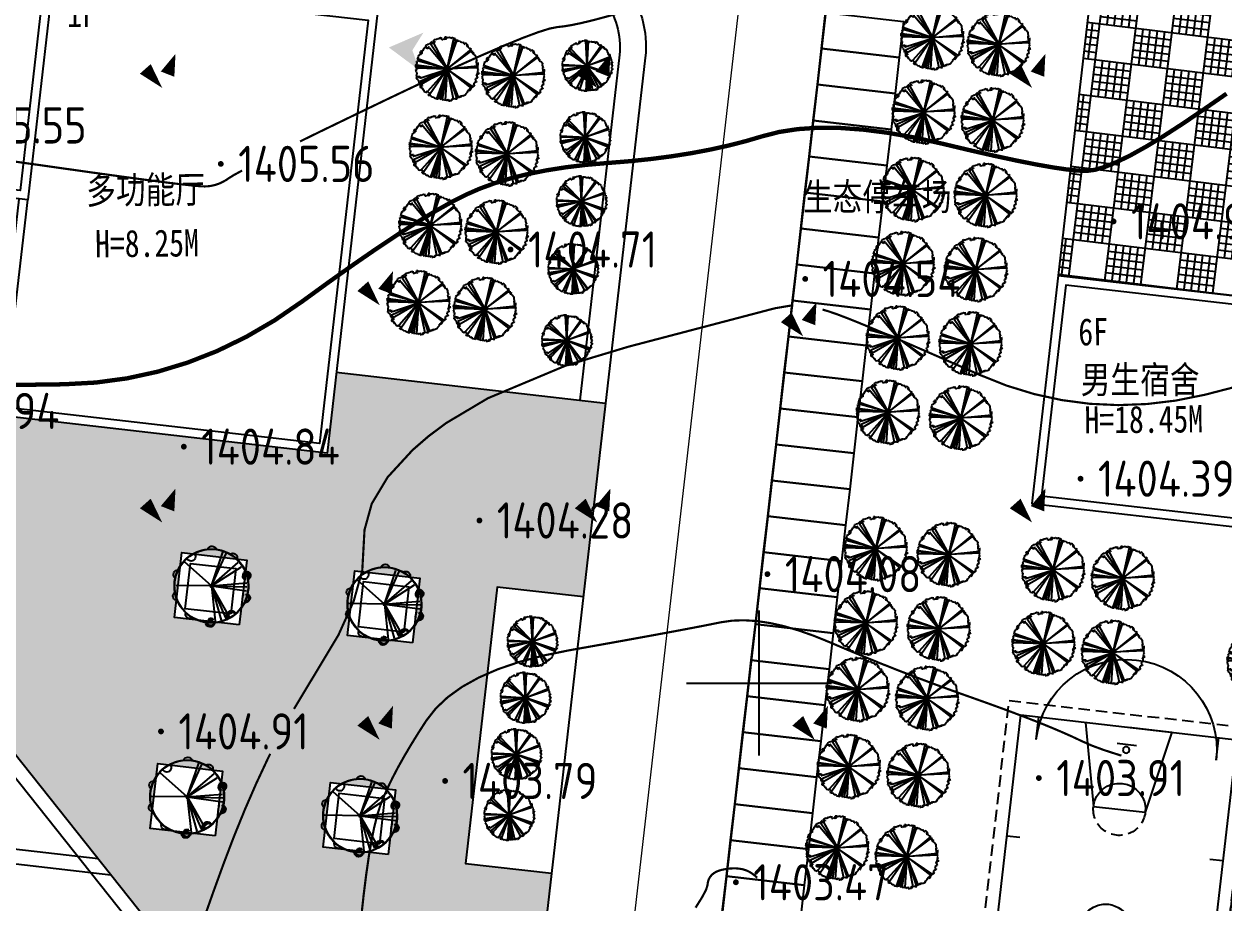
# Model space of a CAD drawing. Extents: x -2226 to 12369489, y -12501589 to 2275.
# Drawn here: x 5663881.3 to 5663964.1, y -6547922.5 to -6547861.9 of the extents above; entities that cross this region are included whole.
import ezdxf
from ezdxf.enums import TextEntityAlignment as Align

# ---------------------------------------------------------------- set-up
doc = ezdxf.new("R2010")
doc.units = 0
doc.header["$LTSCALE"] = 1000
doc.header["$MEASUREMENT"] = 0
doc.linetypes.add('DASHDOT2', pattern=[0.5, 0.25, -0.125, 0, -0.125])
doc.linetypes.add('DASHED', pattern=[1.2, 0.8, -0.4])
doc.layers.get('0').update_dxf_attribs({"linetype": 'CONTINUOUS'})
for name, color, linetype in [('0-road', 33, 'CONTINUOUS'), ('0-tree', 93, 'CONTINUOUS'), ('GN-草地', 7, 'CONTINUOUS'), ('PUB_DIM', 3, 'CONTINUOUS'), ('PUB_TEXT', 7, 'CONTINUOUS'), ('WALL', 2, 'CONTINUOUS'), ('体育块', 117, 'CONTINUOUS'), ('停车位', 8, 'CONTINUOUS'), ('周边地形图', 8, 'CONTINUOUS'), ('小品', 1, 'CONTINUOUS'), ('细线', 7, 'CONTINUOUS'), ('车行道', 5, 'CONTINUOUS'), ('铺地', 25, 'CONTINUOUS')]:
    doc.layers.add(name, color=color, linetype=linetype)
doc.layers.add('道路红线', color=1, linetype='CONTINUOUS', lineweight=0)
doc.styles.add('HT', font='simhei.ttf', dxfattribs={"width": 0.8})
doc.styles.get("Standard").update_dxf_attribs({"font": 'GBENOR', "bigfont": 'GBCBIG'})

# ---------------------------------------------------------------- blocks, each defined once
blk = doc.blocks.new('gc090')
for points in [[(1.067, 1.447, 0, 1, 0), (0.52, 0.049, 1, 1, 0)], [(-1.016, 0.411, 1, 0, 0), (0.151, -0.902, 0, 0, 0)]]:
    blk.add_lwpolyline(points, format="xyseb")
blk = doc.blocks.new('RTTTT')
at = {"layer": 'WALL', "ltscale": 10}
for points in [[(3779289, -5828479), (3824889, -5828479), (3824889, -5844079), (3779289, -5844079)], [(3779889, -5829079), (3824289, -5829079), (3824289, -5843479), (3779889, -5843479)]]:
    blk.add_lwpolyline(points, close=True, dxfattribs=at)
for points in [[(3824289, -5828479), (3847389, -5828479), (3847389, -5859079), (3824289, -5859079), (3824289, -5844079)], [(3824289, -5829079), (3846789, -5829079), (3846789, -5858479), (3824889, -5858479), (3824889, -5844079)]]:
    blk.add_lwpolyline(points, dxfattribs=at)
blk = doc.blocks.new('SEDWWWW')
blk.add_line((4001306, -5831821), (4001306, -5825461))
at = {"layer": 'WALL', "color": 6, "ltscale": 10}
for points in [[(4001786, -5832061), (4001306, -5832061), (4001306, -5825221), (4001786, -5825221)], [(4005386, -5841061), (4005386, -5861821)], [(4005586, -5841061), (4005586, -5861821)], [(4009026, -5841061), (4009026, -5847921), (4012626, -5847921), (4012626, -5854961), (4009026, -5854961), (4009026, -5861821)], [(4009226, -5841061), (4009226, -5847721), (4012826, -5847721), (4012826, -5855161), (4009226, -5855161), (4009226, -5861821)], [(4001786, -5877661), (4001306, -5877661), (4001306, -5870821), (4001786, -5870821)]]:
    blk.add_lwpolyline(points, dxfattribs=at)
at = {"layer": 'WALL', "ltscale": 10}
for points in [[(4001786, -5841061), (4038026, -5841061), (4038026, -5825221), (4001786, -5825221)], [(4002386, -5840461), (4037426, -5840461), (4037426, -5825821), (4002386, -5825821)], [(4001786, -5861821), (4038026, -5861821), (4038026, -5877661), (4001786, -5877661)], [(4002386, -5862421), (4037426, -5862421), (4037426, -5877061), (4002386, -5877061)]]:
    blk.add_lwpolyline(points, close=True, dxfattribs=at)
for points in [[(4002386, -5832061), (4005686, -5832061), (4005686, -5825821)], [(4002386, -5832661), (4006286, -5832661), (4006286, -5825821)], [(4002386, -5870221), (4006286, -5870221), (4006286, -5877061)], [(4002386, -5870821), (4005686, -5870821), (4005686, -5877061)]]:
    blk.add_lwpolyline(points, dxfattribs=at)
blk = doc.blocks.new('SSS')
at = {"layer": '体育块', "color": 7, "linetype": 'DASHED'}
for p, q in [((4171692, -5454047), (4167957, -5483814)), ((4188361, -5456139), (4171692, -5454047)), ((4184626, -5485905), (4188361, -5456139)), ((4184626, -5485905), (4167957, -5483814)), ((4167957, -5483814), (4184626, -5485905))]:
    blk.add_line(p, q, dxfattribs=at)
at = {"layer": '体育块', "color": 7, "linetype": 'ByBlock'}
for p, q in [((4172473, -5455052), (4168962, -5483033)), ((4187356, -5456920), (4172473, -5455052)), ((4183845, -5484900), (4187356, -5456920)), ((4179095, -5457092), (4180435, -5457260)), ((4180991, -5461866), (4177419, -5461417)), ((4172320, -5463499), (4171427, -5463387)), ((4186310, -5465254), (4185417, -5465142)), ((4185601, -5470910), (4170717, -5469042)), ((4170008, -5474698), (4170901, -5474810)), ((4183998, -5476453), (4184891, -5476565)), ((4178899, -5478535), (4175327, -5478087)), ((4168962, -5483033), (4183845, -5484900)), ((4175883, -5482692), (4177223, -5482860))]:
    blk.add_line(p, q, dxfattribs=at)
at = {"layer": '体育块', "color": 7}
for p, q in [((4173517, -5456770), (4173713, -5455208)), ((4179914, -5455986), (4176938, -5455612)), ((4176938, -5455612), (4177419, -5461417)), ((4182891, -5456359), (4180991, -5461866)), ((4185920, -5458327), (4186116, -5456764)), ((4173427, -5483593), (4175327, -5478087)), ((4179380, -5484340), (4178899, -5478535)), ((4170398, -5481625), (4170202, -5483188)), ((4182801, -5483182), (4182605, -5484745))]:
    blk.add_line(p, q, dxfattribs=at)
at = {"layer": '体育块', "color": 7, "linetype": 'ByBlock'}
for centre in [(4179718, -5457549), (4176600, -5482404)]:
    blk.add_circle(centre, 225, dxfattribs=at)
at = {"layer": '体育块', "color": 7}
for centre, start, end in [((4179718, -5457549), 172.84804, 352.84804), ((4176600, -5482404), 352.84804, 172.84804)]:
    blk.add_arc(centre, 6250, start, end, dxfattribs=at)
at = {"layer": '体育块', "color": 7, "linetype": 'DASHED'}
for centre, start, end in [((4179205, -5461641), 352.84804, 172.84804), ((4177113, -5478311), 172.84804, 352.84804)]:
    blk.add_arc(centre, 1800, start, end, dxfattribs=at)
at = {"layer": '体育块', "color": 7, "linetype": 'ByBlock'}
for centre, start, end in [((4179205, -5461641), 172.84804, 352.84804), ((4178159, -5469976), 82.84804, 262.84804), ((4178159, -5469976), 262.84804, 82.84804), ((4177113, -5478311), 352.84804, 172.84804)]:
    blk.add_arc(centre, 1800, start, end, dxfattribs=at)
blk = doc.blocks.new('*X46')
at = {"color": 0}
for p, q in [((122538.811, 22768.943), (122538.826, 22768.958)), ((122538.821, 22768.918), (122538.86, 22768.957)), ((122538.831, 22768.893), (122538.885, 22768.947)), ((122538.842, 22768.868), (122538.904, 22768.93)), ((122538.852, 22768.843), (122538.922, 22768.913)), ((122538.862, 22768.818), (122538.934, 22768.89)), ((122538.872, 22768.793), (122538.939, 22768.859)), ((122538.883, 22768.768), (122538.944, 22768.829)), ((122539.177, 22768.425), (122539.188, 22768.437)), ((122539.196, 22768.409), (122539.222, 22768.435)), ((122539.215, 22768.393), (122539.244, 22768.422)), ((122539.234, 22768.376), (122539.264, 22768.406)), ((122539.253, 22768.36), (122539.284, 22768.391)), ((122539.272, 22768.344), (122539.295, 22768.367)), ((122539.291, 22768.328), (122539.301, 22768.337)), ((122539.71, 22768.18), (122539.76, 22768.23)), ((122539.746, 22768.181), (122539.807, 22768.243)), ((122539.782, 22768.182), (122539.839, 22768.239)), ((122539.818, 22768.183), (122539.858, 22768.223)), ((122539.854, 22768.183), (122539.877, 22768.206)), ((122539.89, 22768.184), (122539.897, 22768.19)), ((122540.297, 22768.308), (122540.409, 22768.42)), ((122540.3, 22768.346), (122540.367, 22768.413)), ((122540.338, 22768.314), (122540.435, 22768.411)), ((122540.425, 22768.365), (122540.461, 22768.402))]:
    blk.add_line(p, q, dxfattribs=at)
blk = doc.blocks.new('A$C1DD7790E')
at = {"layer": '0-tree', "color": 95}
for points in [[(1698, 1725), (1344, 3325)], [(1698, 1725), (428, 2761)], [(1698, 1725), (588, 2931)], [(1698, 1725), (1198, 3285)], [(1698, 1725), (3037, 2668)], [(1698, 1725), (60, 1687)], [(1698, 1725), (66, 1873)], [(1698, 1725), (91, 2047)], [(1698, 1725), (726, 406)], [(1698, 1725), (868, 313)], [(1698, 1725), (1070, 212)], [(1698, 1725), (1333, 128)], [(1698, 1725), (3327, 1559)]]:
    blk.add_lwpolyline(points, dxfattribs=at)
blk.add_circle((1698, 1725), 48, dxfattribs=at)
for centre, radius, start, end in [((1698, 1725), 1698, 91.2865, 114.1567), ((1848, 3352), 201, 159.5578, 9.8859), ((1698, 1725), 1698, 55.2865, 78.1567), ((1698, 1725), 1698, 127.2865, 150.1567), ((863, 3130), 201, 195.5578, 45.8859), ((2775, 2953), 201, 123.5578, 333.8859), ((1698, 1725), 1698, 19.2865, 42.1567), ((1688, 1726), 1698, 163.2865, 186.1567), ((1698, 1725), 1698, 163.2865, 186.1567), ((158, 2382), 197, 240.4995, 73.0673), ((188, 2365), 197, 230.266, 66.2066), ((197, 2371), 201, 231.5578, 81.8859), ((191, 2353), 197, 240.4995, 73.0673), ((221, 2337), 197, 230.266, 66.2066), ((3291, 2085), 201, 87.5578, 297.8859), ((1698, 1725), 1698, 343.2865, 6.1567), ((64, 1357), 197, 276.4995, 109.0673), ((104, 1366), 201, 267.5578, 117.8859), ((98, 1329), 197, 276.4995, 109.0673), ((98, 1362), 197, 266.266, 102.2066), ((132, 1333), 197, 266.266, 102.2066), ((1698, 1725), 1698, 199.2865, 222.1567), ((3198, 1080), 201, 51.5578, 261.8859), ((591, 473), 197, 312.4995, 145.0673), ((620, 498), 201, 303.5578, 153.8859), ((624, 445), 197, 312.4995, 145.0673), ((616, 497), 197, 302.266, 138.2066), ((649, 468), 197, 302.266, 138.2066), ((1698, 1725), 1698, 307.2865, 330.1567), ((1688, 1726), 1698, 235.2865, 258.1567), ((1698, 1725), 1698, 235.2865, 258.1567), ((1536, 68), 197, 348.4995, 181.0673), ((1547, 98), 201, 339.5578, 189.8859), ((1543, 102), 197, 338.266, 174.2066), ((1570, 39), 197, 348.4995, 181.0673), ((1576, 73), 197, 338.266, 174.2066), ((1698, 1725), 1698, 271.2865, 294.1567), ((2532, 321), 201, 15.5578, 225.8859)]:
    blk.add_arc(centre, radius, start, end, dxfattribs=at)
at = {"layer": '0-tree', "color": 95, "xscale": 1600.000000107809, "yscale": 1600.00000010617, "zscale": 1600.000000106431, "rotation": 319.5837492701668}
blk.add_blockref('*X46', (-172891572, 99380193), dxfattribs=at)
blk = doc.blocks.new('wqeqweq')
at = {"layer": '0-tree', "color": 76}
for p, q in [((164638, -121629), (164545, -121691)), ((164741, -121650), (164638, -121629)), ((164762, -121681), (164741, -121650)), ((164803, -121609), (164762, -121681)), ((164855, -121598), (164803, -121609)), ((164979, -121598), (164855, -121598)), ((165084, -123763), (164948, -121609)), ((164948, -121609), (164969, -121650)), ((164969, -121650), (165031, -121660)), ((165062, -121609), (164979, -121598)), ((165031, -121660), (165062, -121691)), ((165041, -121640), (165062, -121609)), ((165041, -121691), (165041, -121640)), ((165084, -123763), (165185, -121629)), ((165123, -121660), (165092, -121681)), ((165154, -121691), (165123, -121660)), ((165185, -121629), (165258, -121681)), ((165247, -121712), (165330, -121671)), ((165330, -121671), (165351, -121650)), ((165351, -121650), (165454, -121702)), ((163399, -122475), (163317, -122517)), ((163430, -122465), (163399, -122475)), ((163492, -122352), (163430, -122465)), ((163533, -122269), (163492, -122352)), ((163513, -122372), (163585, -122331)), ((163554, -122434), (163513, -122372)), ((163585, -122259), (163533, -122269)), ((163533, -122455), (163647, -122279)), ((165084, -123763), (163533, -122455)), ((163585, -122393), (163554, -122434)), ((163585, -122331), (163585, -122259)), ((163595, -122362), (163585, -122393)), ((163647, -122352), (163595, -122362)), ((163647, -122104), (163626, -122207)), ((163626, -122207), (163647, -122166)), ((163688, -122042), (163647, -122104)), ((163647, -122166), (163709, -122176)), ((163647, -122279), (165084, -123763)), ((163730, -122290), (163647, -122352)), ((163761, -122228), (163657, -122238)), ((163657, -122238), (163657, -122269)), ((163657, -122269), (163657, -122290)), ((163657, -122290), (163730, -122290)), ((163761, -122042), (163688, -122042)), ((163709, -122176), (163771, -122187)), ((163812, -122021), (163761, -122042)), ((163771, -122187), (163761, -122228)), ((163905, -121939), (163812, -122021)), ((163967, -121939), (163905, -121939)), ((164050, -121836), (163967, -121908)), ((163967, -121908), (163967, -121939)), ((164143, -121836), (164050, -121836)), ((164184, -121836), (164143, -121836)), ((164163, -121856), (164184, -121836)), ((164174, -121929), (164163, -121856)), ((164246, -121918), (164174, -121929)), ((164266, -121877), (164246, -121918)), ((164380, -121836), (164266, -121877)), ((164421, -121681), (164339, -121702)), ((164339, -121702), (164339, -121784)), ((164339, -121784), (164390, -121784)), ((164421, -121856), (164380, -121836)), ((164390, -121784), (164411, -121753)), ((164411, -121753), (164442, -121815)), ((164483, -121702), (164421, -121681)), ((164442, -121815), (164421, -121825)), ((164421, -121825), (164421, -121856)), ((164545, -121691), (164483, -121702)), ((165092, -121681), (165041, -121691)), ((165062, -121691), (165092, -121691)), ((165092, -121691), (165084, -123763)), ((166311, -121991), (165084, -123763)), ((165084, -123763), (166383, -122063)), ((165144, -121733), (165154, -121691)), ((165258, -121681), (165196, -121702)), ((165196, -121702), (165247, -121712)), ((165454, -121702), (165516, -121702)), ((165516, -121702), (165536, -121702)), ((165536, -121702), (165660, -121702)), ((165722, -121753), (165640, -121681)), ((165640, -121681), (165733, -121753)), ((165660, -121702), (165722, -121753)), ((165733, -121753), (165753, -121774)), ((165753, -121774), (165805, -121774)), ((165805, -121774), (165784, -121691)), ((165784, -121691), (165857, -121712)), ((165857, -121712), (165980, -121774)), ((166032, -121898), (165929, -121794)), ((165929, -121794), (165960, -121877)), ((165960, -121877), (166063, -121918)), ((165980, -121774), (166032, -121898)), ((166063, -121918), (166177, -121980)), ((166177, -121980), (166197, -121960)), ((166197, -121960), (166311, -121991)), ((166301, -122032), (166228, -121970)), ((166228, -121970), (166228, -122021)), ((166228, -122021), (166311, -122104)), ((166332, -122094), (166301, -122032)), ((166311, -122104), (166435, -122187)), ((166466, -122166), (166332, -122094)), ((166383, -122063), (166383, -122145)), ((166383, -122145), (166466, -122187)), ((166435, -122187), (166528, -122279)), ((166486, -122197), (166466, -122166)), ((166466, -122187), (166559, -122248)), ((166569, -122218), (166486, -122197)), ((166528, -122279), (166600, -122310)), ((166559, -122248), (166569, -122218)), ((166600, -122310), (166631, -122290)), ((166631, -122290), (166776, -122403)), ((166776, -122403), (166807, -122527)), ((162996, -123115), (162976, -123208)), ((162976, -123208), (162986, -123177)), ((163017, -123270), (162976, -123322)), ((162976, -123322), (162996, -123363)), ((162986, -123177), (163162, -123136)), ((163120, -123033), (162996, -123115)), ((163048, -123353), (163017, -123270)), ((163162, -123136), (163038, -123167)), ((163038, -123167), (163110, -123208)), ((163058, -123260), (163048, -123353)), ((163100, -123239), (163058, -123239)), ((163058, -123239), (163058, -123260)), ((163110, -123208), (163100, -123239)), ((163141, -122868), (163120, -122991)), ((163120, -122991), (163120, -123033)), ((163244, -122806), (163141, -122826)), ((163141, -122826), (163141, -122868)), ((163244, -122713), (163193, -122713)), ((163193, -122713), (163244, -122806)), ((163203, -122744), (163306, -122672)), ((163224, -122682), (163203, -122744)), ((163275, -122579), (163224, -122579)), ((163224, -122579), (163224, -122682)), ((163244, -122775), (163244, -122713)), ((163317, -122517), (163275, -122579)), ((163306, -122672), (163327, -122754)), ((163327, -122754), (163409, -122775)), ((163409, -122775), (163451, -122702)), ((163451, -122651), (163420, -122630)), ((163420, -122630), (163440, -122713)), ((163440, -122713), (163513, -122702)), ((163451, -122702), (163451, -122651)), ((163513, -122702), (165084, -123763)), ((165084, -123763), (167044, -122971)), ((167147, -123084), (165084, -123763)), ((166807, -122527), (166910, -122692)), ((166910, -122692), (166858, -122672)), ((166858, -122672), (166858, -122692)), ((166858, -122692), (166899, -122795)), ((166899, -122795), (166920, -122816)), ((166920, -122816), (166982, -122754)), ((166972, -122899), (166930, -122785)), ((167044, -122971), (166972, -122899)), ((166982, -122754), (167013, -122806)), ((167013, -122806), (167034, -122878)), ((167034, -122878), (167044, -123002)), ((167044, -123002), (167065, -123084)), ((167065, -123084), (167127, -123095)), ((167127, -123105), (167085, -123198)), ((167085, -123198), (167127, -123229)), ((167127, -123095), (167147, -123084)), ((167127, -123229), (167168, -123249)), ((167168, -123249), (167137, -123373)), ((162996, -123363), (162893, -123476)), ((162893, -123476), (162924, -123507)), ((162893, -123837), (162934, -123879)), ((162955, -124095), (162914, -124064)), ((162914, -124064), (162934, -124157)), ((162924, -123507), (162924, -123631)), ((162924, -123631), (162924, -123703)), ((162924, -123703), (162986, -123641)), ((162934, -123879), (162965, -123951)), ((162955, -123786), (162945, -123755)), ((162955, -124023), (162945, -124075)), ((162945, -124075), (162976, -124075)), ((165084, -123763), (162955, -123786)), ((165084, -123763), (162955, -124188)), ((162965, -123951), (162955, -123992)), ((162955, -123992), (162955, -124023)), ((162955, -124147), (162955, -124095)), ((162955, -124188), (162955, -124147)), ((162976, -124075), (165084, -123763)), ((162986, -123641), (165084, -123763)), ((165041, -123788), (163065, -124290)), ((163513, -124849), (165084, -123788)), ((165084, -123788), (163533, -125096)), ((163647, -125272), (165084, -123788)), ((165106, -123778), (164211, -125622)), ((165078, -123825), (164426, -125734)), ((165084, -123788), (164948, -125942)), ((165092, -125860), (165084, -123788)), ((165084, -123788), (165185, -125922)), ((166311, -125561), (165084, -123788)), ((165084, -123788), (166383, -125488)), ((167147, -124467), (165084, -123788)), ((165084, -123788), (167044, -124580)), ((165087, -123778), (165534, -125864)), ((165087, -123797), (166056, -125631)), ((165087, -123806), (165339, -125883)), ((167137, -123373), (167158, -123425)), ((167168, -123538), (167137, -123662)), ((167137, -123662), (167168, -123672)), ((167158, -123425), (167168, -123538)), ((167261, -123796), (167158, -123889)), ((167158, -123889), (167168, -123992)), ((167281, -123445), (167168, -123590)), ((167168, -123672), (167178, -123559)), ((167168, -123590), (167189, -123672)), ((167168, -123992), (167261, -124013)), ((167261, -124085), (167168, -124168)), ((167178, -123456), (167281, -123445)), ((167178, -123559), (167178, -123456)), ((167189, -123672), (167261, -123796)), ((167261, -124013), (167261, -124085)), ((162934, -124157), (162945, -124250)), ((162945, -124250), (163017, -124261)), ((163027, -124384), (162996, -124405)), ((162996, -124405), (163058, -124488)), ((163017, -124261), (163079, -124281)), ((163058, -124395), (163027, -124384)), ((163089, -124291), (163048, -124302)), ((163048, -124302), (163058, -124395)), ((163058, -124488), (163069, -124570)), ((163069, -124570), (163100, -124570)), ((163079, -124281), (163089, -124291)), ((163100, -124570), (163141, -124601)), ((163141, -124601), (163151, -124642)), ((163151, -124642), (163151, -124735)), ((163151, -124735), (163162, -124818)), ((163162, -124818), (163358, -124807)), ((163224, -124869), (163203, -124807)), ((163203, -124807), (163306, -124880)), ((163224, -124972), (163224, -124869)), ((163275, -124972), (163224, -124972)), ((163317, -125034), (163275, -124972)), ((163306, -124880), (163327, -124797)), ((163327, -124797), (163409, -124776)), ((163358, -124807), (163337, -124880)), ((163409, -124776), (163451, -124849)), ((163420, -124921), (163440, -124838)), ((163451, -124900), (163420, -124921)), ((163440, -124838), (163513, -124849)), ((163451, -124849), (163451, -124900)), ((166807, -125024), (166910, -124859)), ((166858, -124859), (166899, -124756)), ((166910, -124859), (166858, -124880)), ((166858, -124880), (166858, -124859)), ((166899, -124756), (166920, -124735)), ((166920, -124735), (166982, -124797)), ((166972, -124653), (166930, -124766)), ((167044, -124580), (166972, -124653)), ((166982, -124797), (167013, -124745)), ((167013, -124745), (167034, -124673)), ((167034, -124673), (167044, -124549)), ((167044, -124549), (167065, -124467)), ((167065, -124467), (167127, -124457)), ((167137, -124446), (167096, -124426)), ((167096, -124426), (167096, -124488)), ((167127, -124457), (167147, -124467)), ((167168, -124168), (167137, -124178)), ((167137, -124178), (167137, -124343)), ((167137, -124343), (167158, -124343)), ((167178, -124415), (167137, -124446)), ((167158, -124343), (167220, -124312)), ((167220, -124312), (167178, -124415)), ((163399, -125076), (163317, -125034)), ((163430, -125086), (163399, -125076)), ((163492, -125199), (163430, -125086)), ((163533, -125282), (163492, -125199)), ((163554, -125117), (163513, -125179)), ((163513, -125179), (163585, -125220)), ((163533, -125096), (163647, -125272)), ((163585, -125292), (163533, -125282)), ((163585, -125158), (163554, -125117)), ((163595, -125189), (163585, -125158)), ((163585, -125220), (163585, -125292)), ((163647, -125199), (163595, -125189)), ((163647, -125447), (163626, -125344)), ((163626, -125344), (163647, -125385)), ((163730, -125261), (163647, -125199)), ((163647, -125385), (163709, -125375)), ((163688, -125509), (163647, -125447)), ((163657, -125282), (163657, -125261)), ((163657, -125261), (163730, -125261)), ((163657, -125313), (163657, -125282)), ((163761, -125323), (163657, -125313)), ((163761, -125509), (163688, -125509)), ((163709, -125375), (163771, -125365)), ((163771, -125365), (163761, -125323)), ((163812, -125530), (163761, -125509)), ((163905, -125612), (163812, -125530)), ((163967, -125612), (163905, -125612)), ((163967, -125643), (163967, -125612)), ((164050, -125715), (163967, -125643)), ((164143, -125715), (164050, -125715)), ((164184, -125715), (164143, -125715)), ((164174, -125623), (164163, -125695)), ((164163, -125695), (164184, -125715)), ((164246, -125633), (164174, -125623)), ((164266, -125674), (164246, -125633)), ((164380, -125715), (164266, -125674)), ((164339, -125850), (164339, -125767)), ((164339, -125767), (164390, -125767)), ((164421, -125695), (164380, -125715)), ((164390, -125767), (164411, -125798)), ((164411, -125798), (164442, -125736)), ((164421, -125726), (164421, -125695)), ((164442, -125736), (164421, -125726)), ((165722, -125798), (165640, -125870)), ((165640, -125870), (165733, -125798)), ((165660, -125850), (165722, -125798)), ((165733, -125798), (165753, -125777)), ((165753, -125777), (165805, -125777)), ((165805, -125777), (165784, -125860)), ((165857, -125839), (165980, -125777)), ((166032, -125653), (165929, -125757)), ((165929, -125757), (165960, -125674)), ((165960, -125674), (166063, -125633)), ((165980, -125777), (166032, -125653)), ((166063, -125633), (166177, -125571)), ((166177, -125571), (166197, -125592)), ((166197, -125592), (166311, -125561)), ((166228, -125530), (166311, -125447)), ((166301, -125519), (166228, -125581)), ((166228, -125581), (166228, -125530)), ((166332, -125457), (166301, -125519)), ((166311, -125447), (166435, -125365)), ((166466, -125385), (166332, -125457)), ((166383, -125406), (166466, -125365)), ((166383, -125488), (166383, -125406)), ((166435, -125365), (166528, -125272)), ((166466, -125365), (166559, -125303)), ((166486, -125354), (166466, -125385)), ((166569, -125334), (166486, -125354)), ((166528, -125272), (166600, -125241)), ((166559, -125303), (166569, -125334)), ((166600, -125241), (166631, -125261)), ((166631, -125261), (166776, -125148)), ((166776, -125148), (166807, -125024)), ((164421, -125870), (164339, -125850)), ((164483, -125850), (164421, -125870)), ((164545, -125860), (164483, -125850)), ((164638, -125922), (164545, -125860)), ((164741, -125901), (164638, -125922)), ((164762, -125870), (164741, -125901)), ((164803, -125942), (164762, -125870)), ((164855, -125953), (164803, -125942)), ((164979, -125953), (164855, -125953)), ((164948, -125942), (164969, -125901)), ((164969, -125901), (165031, -125891)), ((165062, -125942), (164979, -125953)), ((165031, -125891), (165062, -125860)), ((165092, -125870), (165041, -125860)), ((165041, -125860), (165041, -125911)), ((165041, -125911), (165062, -125942)), ((165062, -125860), (165092, -125860)), ((165123, -125891), (165092, -125870)), ((165154, -125860), (165123, -125891)), ((165144, -125819), (165154, -125860)), ((165185, -125922), (165258, -125870)), ((165196, -125850), (165247, -125839)), ((165258, -125870), (165196, -125850)), ((165247, -125839), (165330, -125880)), ((165330, -125880), (165351, -125901)), ((165351, -125901), (165454, -125850)), ((165454, -125850), (165516, -125850)), ((165516, -125850), (165536, -125850)), ((165536, -125850), (165660, -125850)), ((165784, -125860), (165857, -125839))]:
    blk.add_line(p, q, dxfattribs=at)
for centre, radius in [((165078, -123769), 85.9), ((165069, -123732), 75.1), ((165056, -123787), 34.9), ((165106, -123778), 75.1), ((165083, -123767), 42.8)]:
    blk.add_circle(centre, radius, dxfattribs=at)

msp = doc.modelspace()

# ---------------------------------------------------------------- hatches: boundary and pattern name
at = {"layer": 'GN-草地'}
h = msp.add_hatch(dxfattribs=at)
h.set_pattern_fill('LZX_PAT003', color=8, scale=4, angle=353, style=0)
h.set_pattern_definition([(353, (5657629.2998, -6541699.9984), (0.30467336, 2.4813654), []), (353, (5657629.3607, -6541699.502), (0.6093467, 4.9627308), [2.5, -2.5]), (353, (5657629.4216, -6541699.006), (0.6093467, 4.9627308), [2.5, -2.5]), (353, (5657629.4826, -6541698.5096), (0.6093467, 4.9627308), [2.5, -2.5]), (353, (5657629.5435, -6541698.0133), (0.6093467, 4.9627308), [2.5, -2.5]), (353, (5657629.6654, -6541697.0207), (0.6093467, 4.9627308), [-2.5, 2.5]), (353, (5657629.7263, -6541696.5245), (0.6093467, 4.9627308), [-2.5, 2.5]), (353, (5657629.7873, -6541696.028), (0.6093467, 4.9627308), [-2.5, 2.5]), (353, (5657629.848, -6541695.532), (0.6093467, 4.9627308), [-2.5, 2.5]), (83, (5657629.2998, -6541699.9984), (-2.4813654, 0.30467336), []), (83, (5657629.796, -6541700.0593), (-4.9627308, 0.6093467), [2.5, -2.5]), (83, (5657630.2923, -6541700.12), (-4.9627308, 0.6093467), [2.5, -2.5]), (83, (5657630.7886, -6541700.181), (-4.9627308, 0.6093467), [2.5, -2.5]), (83, (5657631.285, -6541700.242), (-4.9627308, 0.6093467), [2.5, -2.5]), (83, (5657632.2774, -6541700.364), (-4.9627308, 0.6093467), [-2.5, 2.5]), (83, (5657632.7737, -6541700.425), (-4.9627308, 0.6093467), [-2.5, 2.5]), (83, (5657633.27, -6541700.486), (-4.9627308, 0.6093467), [-2.5, 2.5]), (83, (5657633.766, -6541700.547), (-4.9627308, 0.6093467), [-2.5, 2.5])])
h.paths.add_polyline_path([(5663954.995, -6547858.648), (5663952.627, -6547879.273), (5663981.239, -6547882.558), (5663981.999, -6547875.941), (5663978.422, -6547875.53), (5663979.271, -6547868.139), (5663982.848, -6547868.55), (5663983.607, -6547861.933)])
at = {"layer": 'PUB_DIM'}
for points in [[(5663908.089, -6547863.725), (5663908.853, -6547862.507), (5663906.467, -6547863.535), (5663908.55, -6547865.087)], [(5663905.644, -6547889.708), (5663906.407, -6547888.49), (5663904.021, -6547889.518), (5663906.105, -6547891.07)]]:
    msp.add_hatch(color=256, dxfattribs=at).paths.add_polyline_path(points)
at = {"layer": '铺地'}
h = msp.add_hatch(dxfattribs=at)
h.set_pattern_fill('GRAVEL', color=8, scale=8, angle=90.00001, style=0)
h.set_pattern_definition([(318.0128, (5663877.27164, -6547933.94835), (72.00002, -63.9999754), [1.0763, -106.5527]), (274.9697, (5663878.07164, -6547934.66835), (-7.9999444, 96.0000072), [1.84694, -182.8474]), (222.5104, (5663878.23164, -6547936.50835), (88.0000578, 79.9999385), [1.3023, -128.92826]), (357.2737, (5663880.23164, -6547939.62835), (-160.0000035, 7.9999449), [1.6819, -166.50846]), (22.8337, (5663881.91164, -6547939.70835), (-95.9999655, -40.0000932), [1.64924, -163.27498]), (87.2737, (5663883.43164, -6547939.06835), (-7.9999449, -160.0000035), [1.6819, -166.50846]), (127.6942, (5663883.51164, -6547937.38835), (79.99993835, -104.00004714), [2.22423, -220.1988]), (162.2553, (5663882.15164, -6547935.62835), (-175.999978, 56.0000605), [2.0999, -207.89057]), (211.4296, (5663880.15164, -6547934.98835), (-103.999951, -64.000081), [1.6876, -167.07258]), (265.2364, (5663878.71164, -6547935.86835), (7.9999195, 88.0000087), [1.92666, -94.4061]), (312.3974, (5663878.55164, -6547937.78835), (87.9999506, -96.000046), [2.49158, -246.667]), (228.8141, (5663880.31164, -6547931.70835), (-47.9999704, -56.0000305), [0.8504, -84.19075]), (261.4692, (5663879.75164, -6547932.34835), (16.0000482, 103.9999886), [1.6179, -160.17209]), (315, (5663879.5116, -6547933.9483), (8, 1e-06), [1.13137, -10.18234]), (293.1986, (5663878.5516, -6547934.5083), (-16.000016, 39.9999955), [0.60926, -60.31692]), (21.8014, (5663878.7916, -6547935.0683), (-24.000001, -8.000003), [0.86162, -42.2197]), (120.9638, (5663879.5916, -6547934.7483), (-16.000023, 23.999982), [1.39943, -45.2482]), (251.565, (5663878.8716, -6547933.5483), (7.999985, 16.000005), [1.01193, -24.2863]), (106.3895, (5663878.79164, -6547939.70835), (-23.9999533, 80.0000141), [1.4176, -140.34276]), (160.3462, (5663878.39164, -6547938.34835), (88.0000217, -31.9999492), [1.1893, -117.73926]), (23.1986, (5663877.2716, -6547933.5483), (-39.999996, -16.000016), [1.21852, -59.70766]), (73.6105, (5663878.39164, -6547933.06835), (-23.99993, -80.000021), [1.4176, -140.34276]), (69.444, (5663883.7516, -6547939.70835), (-15.999962, -40.000017), [1.36704, -66.985]), (24.7751, (5663884.23164, -6547938.42835), (-88.0000216, -39.9999503), [1.14542, -113.39714]), (156.8014, (5663885.2716, -6547933.4683), (-40, 16.000005), [1.21852, -59.70766]), (107.354, (5663884.15164, -6547932.98835), (31.9999711, -104.0000115), [1.34105, -132.7634]), (159.444, (5663885.2716, -6547937.38835), (40.000017, -15.999962), [0.68352, -67.6685]), (191.3099, (5663885.2716, -6547933.9483), (-32.000005, -7.999986), [0.40792, -40.38423]), (255.9638, (5663884.8716, -6547934.0283), (7.99998, 24.000006), [1.64924, -31.3356]), (276.009, (5663884.47164, -6547935.62835), (-8.0000062, 79.9999968), [1.5284, -151.31138]), (33.69, (5663880.3116, -6547934.7483), (-15.999995, -8.000013), [1.15378, -27.69063]), (83.1572, (5663881.27164, -6547934.10835), (16.0000442, 135.99999725), [2.01435, -199.4205]), (150.9454, (5663881.51164, -6547932.10835), (56.0000077, -31.999992), [0.82365, -81.5414]), (180, (5663880.792, -6547931.708), (-8, -8), [0.48, -7.52]), (210.2564, (5663884.23164, -6547935.78835), (56.000015, 31.9999672), [1.1114, -110.02816]), (138.0128, (5663883.27164, -6547936.34835), (-72.00002, 63.9999754), [2.15258, -105.47642]), (90, (5663881.672, -6547934.908), (-8, 8), [2.08, -5.92]), (55.3048, (5663881.67164, -6547932.82835), (-56.0000573, -79.9999622), [1.2649, -125.2262]), (344.0546, (5663882.3916, -6547931.7883), (32.000002, -7.999994), [1.1648, -57.07606]), (297.646, (5663883.51164, -6547932.10835), (80.0000838, -151.9999548), [1.89652, -187.7558]), (265.4261, (5663884.39164, -6547933.78835), (-7.9999433, -104.0000056), [2.0064, -198.6326])])
h.paths.add_polyline_path([(5663844.281, -6547884.883), (5663812.191, -6547881.199), (5663814.159, -6547864.056), (5663795.581, -6547861.923), (5663794.445, -6547871.821), (5663801.52, -6547872.634), (5663797.611, -6547906.683), (5663790.536, -6547905.871), (5663788.849, -6547920.571), (5663800.692, -6547921.931), (5663800.969, -6547919.52), (5663805.439, -6547920.033), (5663805.163, -6547922.444), (5663807.199, -6547922.678), (5663843.346, -6547893.975)])
h.paths.add_polyline_path([(5663820.425, -6547894.712), (5663815.955, -6547894.198), (5663816.468, -6547889.728), (5663820.938, -6547890.241)], flags=16)
h.paths.add_polyline_path([(5663819.148, -6547904.626), (5663818.635, -6547909.097), (5663814.164, -6547908.584), (5663814.677, -6547904.113)], flags=16)
h.paths.add_polyline_path([(5663808.498, -6547893.388), (5663804.028, -6547892.875), (5663804.541, -6547888.404), (5663809.012, -6547888.917)], flags=16)
h.paths.add_polyline_path([(5663807.363, -6547903.274), (5663806.85, -6547907.744), (5663802.38, -6547907.231), (5663802.893, -6547902.76)], flags=16)
h.paths.add_polyline_path([(5663921.419, -6547888.086), (5663902.841, -6547885.953), (5663902.2, -6547891.532), (5663870.111, -6547887.848), (5663868.994, -6547897.581), (5663897.118, -6547933), (5663900.259, -6547933.361), (5663900.547, -6547930.845), (5663905.018, -6547931.358), (5663904.729, -6547933.874), (5663916.013, -6547935.169), (5663917.693, -6547920.541), (5663911.756, -6547919.86), (5663913.946, -6547900.778), (5663919.883, -6547901.46)])
h.paths.add_polyline_path([(5663892.193, -6547898.401), (5663896.664, -6547898.914), (5663896.151, -6547903.385), (5663891.68, -6547902.872)], flags=16)
h.paths.add_polyline_path([(5663890.521, -6547912.969), (5663894.991, -6547913.482), (5663894.478, -6547917.952), (5663890.008, -6547917.439)], flags=16)
h.paths.add_polyline_path([(5663904.128, -6547899.651), (5663908.599, -6547900.164), (5663908.086, -6547904.635), (5663903.615, -6547904.122)], flags=16)
h.paths.add_polyline_path([(5663902.451, -6547914.262), (5663906.922, -6547914.775), (5663906.409, -6547919.246), (5663901.938, -6547918.733)], flags=16)

# ---------------------------------------------------------------- linework, layer by layer
at = {"color": 64}
for points in [[(5663902.841, -6547885.953), (5663921.419, -6547888.086)], [(5663919.883, -6547901.46), (5663913.946, -6547900.778), (5663911.756, -6547919.86), (5663917.693, -6547920.541)]]:
    msp.add_lwpolyline(points, dxfattribs=at)
at = {"layer": '0-road', "linetype": 'Continuous', "ltscale": 5}
for points in [[(5663866.734, -6547917.268), (5663886.42, -6547919.528)], [(5663866.62, -6547918.261), (5663887.3, -6547920.635)]]:
    msp.add_lwpolyline(points, dxfattribs=at)
at = {"layer": '停车位', "color": 8}
for points in [[(5663936.592, -6547861.127), (5663941.957, -6547861.742), (5663941.672, -6547864.226), (5663936.307, -6547863.61)], [(5663936.592, -6547861.127), (5663941.957, -6547861.742), (5663941.672, -6547864.226), (5663936.307, -6547863.61)], [(5663936.307, -6547863.61), (5663941.672, -6547864.226), (5663941.387, -6547866.71), (5663936.022, -6547866.094)], [(5663936.022, -6547866.094), (5663941.387, -6547866.71), (5663941.102, -6547869.194), (5663935.737, -6547868.578)], [(5663936.022, -6547866.094), (5663941.387, -6547866.71), (5663941.102, -6547869.194), (5663935.737, -6547868.578)], [(5663935.737, -6547868.578), (5663941.102, -6547869.194), (5663940.817, -6547871.677), (5663935.452, -6547871.061)], [(5663935.452, -6547871.061), (5663940.817, -6547871.677), (5663940.531, -6547874.161), (5663935.167, -6547873.545)], [(5663935.167, -6547873.545), (5663940.531, -6547874.161), (5663940.246, -6547876.645), (5663934.882, -6547876.029)], [(5663934.882, -6547876.029), (5663940.246, -6547876.645), (5663939.961, -6547879.128), (5663934.596, -6547878.512)], [(5663934.882, -6547876.029), (5663940.246, -6547876.645), (5663939.961, -6547879.128), (5663934.596, -6547878.512)], [(5663934.596, -6547878.512), (5663939.961, -6547879.128), (5663939.676, -6547881.612), (5663934.311, -6547880.996)], [(5663934.311, -6547880.996), (5663939.676, -6547881.612), (5663939.391, -6547884.096), (5663934.026, -6547883.48)], [(5663934.311, -6547880.996), (5663939.676, -6547881.612), (5663939.391, -6547884.096), (5663934.026, -6547883.48)], [(5663934.026, -6547883.48), (5663939.391, -6547884.096), (5663939.106, -6547886.579), (5663933.741, -6547885.963)], [(5663933.741, -6547885.963), (5663939.106, -6547886.579), (5663938.821, -6547889.063), (5663933.456, -6547888.447)], [(5663933.456, -6547888.447), (5663938.821, -6547889.063), (5663938.536, -6547891.547), (5663933.171, -6547890.931)], [(5663933.171, -6547890.931), (5663938.536, -6547891.547), (5663938.25, -6547894.03), (5663932.886, -6547893.415)], [(5663933.171, -6547890.931), (5663938.536, -6547891.547), (5663938.25, -6547894.03), (5663932.886, -6547893.415)], [(5663932.886, -6547893.415), (5663938.25, -6547894.03), (5663937.965, -6547896.514), (5663932.601, -6547895.898)], [(5663932.601, -6547895.898), (5663937.965, -6547896.514), (5663937.68, -6547898.998), (5663932.315, -6547898.382)], [(5663932.601, -6547895.898), (5663937.965, -6547896.514), (5663937.68, -6547898.998), (5663932.315, -6547898.382)], [(5663932.315, -6547898.382), (5663937.68, -6547898.998), (5663937.395, -6547901.481), (5663932.03, -6547900.866)], [(5663932.03, -6547900.866), (5663937.395, -6547901.481), (5663937.11, -6547903.965), (5663931.745, -6547903.349)], [(5663931.745, -6547903.349), (5663937.11, -6547903.965), (5663936.825, -6547906.449), (5663931.46, -6547905.833)], [(5663931.46, -6547905.833), (5663936.825, -6547906.449), (5663936.54, -6547908.933), (5663931.175, -6547908.317)], [(5663931.46, -6547905.833), (5663936.825, -6547906.449), (5663936.54, -6547908.933), (5663931.175, -6547908.317)], [(5663931.175, -6547908.317), (5663936.54, -6547908.933), (5663936.255, -6547911.416), (5663930.89, -6547910.8)], [(5663930.89, -6547910.8), (5663936.255, -6547911.416), (5663935.969, -6547913.9), (5663930.605, -6547913.284)], [(5663930.89, -6547910.8), (5663936.255, -6547911.416), (5663935.969, -6547913.9), (5663930.605, -6547913.284)], [(5663930.605, -6547913.284), (5663935.969, -6547913.9), (5663935.684, -6547916.384), (5663930.32, -6547915.768)], [(5663930.32, -6547915.768), (5663935.684, -6547916.384), (5663935.399, -6547918.867), (5663930.034, -6547918.251)], [(5663930.034, -6547918.251), (5663935.399, -6547918.867), (5663935.114, -6547921.351), (5663929.749, -6547920.735)], [(5663929.749, -6547920.735), (5663935.114, -6547921.351), (5663934.829, -6547923.835), (5663929.464, -6547923.219)], [(5663929.749, -6547920.735), (5663935.114, -6547921.351), (5663934.829, -6547923.835), (5663929.464, -6547923.219)]]:
    msp.add_lwpolyline(points, close=True, dxfattribs=at)
at = {"layer": '周边地形图'}
for p, q in [((5663932.002, -6547912.41), (5663932.002, -6547902.41)), ((5663927.002, -6547907.41), (5663937.002, -6547907.41))]:
    msp.add_line(p, q, dxfattribs=at)
for points, const_width in [([(5663900.34, -6547870.022), (5663901.879, -6547869.269), (5663903.975, -6547868.254), (5663906.363, -6547867.104), (5663908.764, -6547865.961), (5663910.898, -6547864.968), (5663912.766, -6547864.122), (5663914.367, -6547863.426), (5663915.701, -6547862.877), (5663916.769, -6547862.478), (5663917.57, -6547862.227), (5663918.104, -6547862.125), (5663918.555, -6547862.075), (5663919.105, -6547861.982), (5663919.753, -6547861.846), (5663920.501, -6547861.666), (5663921.348, -6547861.442), (5663922.294, -6547861.176), (5663923.339, -6547860.865), (5663924.484, -6547860.512), (5663924.989, -6547860.354)], 0.15), ([(5663880.124, -6547886.834), (5663881.968, -6547886.813), (5663884.057, -6547886.784), (5663886.249, -6547886.665), (5663888.402, -6547886.376), (5663890.515, -6547885.917), (5663892.59, -6547885.287), (5663894.624, -6547884.487), (5663896.62, -6547883.516), (5663898.576, -6547882.375), (5663900.492, -6547881.063), (5663902.329, -6547879.726), (5663904.043, -6547878.508), (5663905.635, -6547877.41), (5663907.106, -6547876.431), (5663908.454, -6547875.57), (5663909.681, -6547874.83), (5663910.786, -6547874.208), (5663911.769, -6547873.706), (5663912.73, -6547873.284), (5663913.766, -6547872.904), (5663914.88, -6547872.566), (5663916.069, -6547872.27), (5663917.336, -6547872.017), (5663918.678, -6547871.805), (5663920.097, -6547871.635), (5663921.593, -6547871.507), (5663923.101, -6547871.385), (5663924.558, -6547871.232), (5663925.963, -6547871.048), (5663927.317, -6547870.834), (5663928.619, -6547870.588), (5663929.87, -6547870.312), (5663931.07, -6547870.005), (5663932.218, -6547869.668), (5663933.394, -6547869.367), (5663934.678, -6547869.17), (5663936.069, -6547869.078), (5663937.568, -6547869.089), (5663939.174, -6547869.205), (5663940.887, -6547869.425), (5663942.708, -6547869.749), (5663944.637, -6547870.177), (5663946.527, -6547870.626), (5663948.233, -6547871.014), (5663949.754, -6547871.341), (5663951.092, -6547871.607), (5663952.245, -6547871.811), (5663953.214, -6547871.954), (5663953.999, -6547872.035), (5663954.6, -6547872.055), (5663955.172, -6547871.979), (5663955.871, -6547871.772), (5663956.697, -6547871.433), (5663957.65, -6547870.963), (5663958.73, -6547870.361), (5663959.938, -6547869.629), (5663961.272, -6547868.765), (5663962.733, -6547867.77), (5663964.244, -6547866.725)], 0.3), ([(5663879.809, -6547871.291), (5663881.717, -6547871.56), (5663883.855, -6547871.863), (5663885.98, -6547872.163), (5663887.852, -6547872.422), (5663889.471, -6547872.641), (5663890.837, -6547872.819), (5663891.949, -6547872.957), (5663892.808, -6547873.054), (5663893.414, -6547873.112), (5663893.767, -6547873.128), (5663893.992, -6547873.116), (5663894.212, -6547873.087), (5663894.428, -6547873.04), (5663894.641, -6547872.975), (5663894.849, -6547872.893), (5663895.053, -6547872.794), (5663895.253, -6547872.677), (5663895.449, -6547872.543), (5663895.79, -6547872.333), (5663896.346, -6547872.03)], 0.15), ([(5663899.922, -6547909.196), (5663902.983, -6547904.102), (5663904.039, -6547901.76), (5663904.632, -6547899.638), (5663904.787, -6547896.835), (5663905.289, -6547895.019), (5663906.394, -6547893.182), (5663908.104, -6547891.322), (5663909.185, -6547890.384), (5663910.413, -6547889.464), (5663913.294, -6547887.749), (5663918.681, -6547885.49), (5663922.981, -6547884.193), (5663933.092, -6547881.538), (5663934.367, -6547881.322)], 0.15), ([(5663936.378, -6547881.627), (5663936.784, -6547881.746), (5663937.363, -6547881.945), (5663938.036, -6547882.201), (5663938.869, -6547882.534), (5663939.861, -6547882.942), (5663941.011, -6547883.428), (5663942.321, -6547883.989), (5663943.79, -6547884.626), (5663945.418, -6547885.34), (5663947.205, -6547886.13), (5663949.081, -6547886.877), (5663950.976, -6547887.459), (5663952.89, -6547887.877), (5663954.822, -6547888.132), (5663956.774, -6547888.222), (5663958.744, -6547888.148), (5663960.733, -6547887.911), (5663962.741, -6547887.509), (5663964.679, -6547887.008)], 0.15), ([(5663892.001, -6547929.476), (5663892.058, -6547929.098), (5663892.227, -6547928.366), (5663892.482, -6547927.441), (5663892.822, -6547926.324), (5663893.249, -6547925.015), (5663893.762, -6547923.514), (5663894.361, -6547921.82), (5663895.046, -6547919.933), (5663895.784, -6547917.991), (5663896.54, -6547916.13), (5663897.314, -6547914.35), (5663898.107, -6547912.651), (5663898.285, -6547912.296)], 0.15), ([(5663927.622, -6547922.911), (5663928.07, -6547922.198), (5663928.343, -6547921.682), (5663928.442, -6547921.365), (5663928.469, -6547921.157), (5663928.526, -6547920.97), (5663928.613, -6547920.804), (5663928.73, -6547920.659), (5663928.878, -6547920.534), (5663929.055, -6547920.43), (5663929.263, -6547920.347), (5663929.501, -6547920.285), (5663929.749, -6547920.24), (5663929.986, -6547920.212), (5663930.212, -6547920.199), (5663930.428, -6547920.201), (5663930.633, -6547920.22), (5663930.828, -6547920.253), (5663931.012, -6547920.303), (5663931.186, -6547920.368), (5663931.355, -6547920.453), (5663931.529, -6547920.562), (5663931.705, -6547920.696), (5663931.874, -6547920.845)], 0.15)]:
    msp.add_lwpolyline(points, dxfattribs=dict(at, const_width=const_width))
at = {"layer": '周边地形图', "const_width": 0.2, "flags": 128}
for points in [[(5663894.774, -6547871.572, 1), (5663894.974, -6547871.572, 1)], [(5663956.355, -6547875.54, 1), (5663956.555, -6547875.54, 1)], [(5663914.761, -6547877.482, 1), (5663914.961, -6547877.482, 1)], [(5663935.086, -6547879.512, 1), (5663935.286, -6547879.512, 1)], [(5663892.224, -6547891.09, 1), (5663892.424, -6547891.09, 1)], [(5663954.076, -6547893.302, 1), (5663954.276, -6547893.302, 1)], [(5663912.614, -6547896.186, 1), (5663912.814, -6547896.186, 1)], [(5663932.477, -6547899.888, 1), (5663932.677, -6547899.888, 1)], [(5663890.649, -6547910.746, 1), (5663890.849, -6547910.746, 1)], [(5663910.243, -6547914.165, 1), (5663910.443, -6547914.165, 1)], [(5663951.199, -6547913.965, 1), (5663951.399, -6547913.965, 1)], [(5663930.302, -6547921.16, 1), (5663930.502, -6547921.16, 1)]]:
    msp.add_lwpolyline(points, format="xyb", close=True, dxfattribs=at)
at = {"layer": '周边地形图', "const_width": 0.15}
msp.add_lwpolyline([(5663765.365, -6548065.706, 0.000002), (5663760.886, -6548069.253, 0.000366)], format="xyb", dxfattribs=at)
at = {"layer": '周边地形图', "const_width": 0.15, "flags": 128}
msp.add_lwpolyline([(5663904.552, -6547923.654), (5663904.722, -6547922.079), (5663904.899, -6547920.657), (5663905.082, -6547919.388), (5663905.272, -6547918.273), (5663905.468, -6547917.311), (5663905.671, -6547916.503), (5663905.88, -6547915.848), (5663906.115, -6547915.25), (5663906.396, -6547914.615), (5663906.723, -6547913.942), (5663907.096, -6547913.231), (5663907.514, -6547912.482), (5663907.978, -6547911.695), (5663908.488, -6547910.87), (5663909.043, -6547910.007), (5663909.704, -6547909.16), (5663910.528, -6547908.381), (5663911.516, -6547907.67), (5663912.668, -6547907.028), (5663913.983, -6547906.455), (5663915.463, -6547905.95), (5663917.106, -6547905.513), (5663918.914, -6547905.145), (5663920.731, -6547904.822), (5663922.402, -6547904.523), (5663923.929, -6547904.247), (5663925.31, -6547903.993), (5663926.546, -6547903.763), (5663927.638, -6547903.556), (5663928.584, -6547903.372), (5663929.385, -6547903.21), (5663930.14, -6547903.101), (5663930.947, -6547903.073), (5663931.806, -6547903.125), (5663932.718, -6547903.258), (5663933.683, -6547903.472), (5663934.699, -6547903.766), (5663935.769, -6547904.142), (5663936.89, -6547904.597), (5663938.047, -6547905.091), (5663939.222, -6547905.58), (5663940.415, -6547906.063), (5663941.626, -6547906.542), (5663942.855, -6547907.015), (5663944.102, -6547907.483), (5663945.368, -6547907.946), (5663946.651, -6547908.403), (5663947.901, -6547908.849), (5663949.065, -6547909.274), (5663950.145, -6547909.681), (5663951.139, -6547910.067), (5663952.048, -6547910.434), (5663952.871, -6547910.782), (5663953.61, -6547911.11), (5663954.263, -6547911.419), (5663954.955, -6547911.724), (5663955.812, -6547912.04), (5663956.831, -6547912.368), (5663956.993, -6547912.415)], dxfattribs=at)
at = {"layer": '小品', "color": 1}
for points in [[(5663896.151, -6547903.385), (5663891.68, -6547902.872), (5663892.193, -6547898.401), (5663896.664, -6547898.914)], [(5663895.557, -6547902.637), (5663892.427, -6547902.278), (5663892.787, -6547899.149), (5663895.916, -6547899.508)], [(5663908.086, -6547904.635), (5663903.615, -6547904.122), (5663904.128, -6547899.651), (5663908.599, -6547900.164)], [(5663907.492, -6547903.887), (5663904.363, -6547903.528), (5663904.722, -6547900.398), (5663907.852, -6547900.758)], [(5663894.478, -6547917.952), (5663890.008, -6547917.439), (5663890.521, -6547912.969), (5663894.991, -6547913.482)], [(5663906.409, -6547919.246), (5663901.938, -6547918.733), (5663902.451, -6547914.262), (5663906.922, -6547914.775)], [(5663905.815, -6547918.498), (5663902.685, -6547918.139), (5663903.045, -6547915.01), (5663906.174, -6547915.369)]]:
    msp.add_lwpolyline(points, close=True, dxfattribs=at)
at = {"layer": '细线', "color": 7}
msp.add_lwpolyline([(5663954.995, -6547858.648), (5663952.627, -6547879.273), (5663981.239, -6547882.558), (5663981.999, -6547875.941), (5663978.422, -6547875.53), (5663979.271, -6547868.139), (5663982.848, -6547868.55), (5663983.607, -6547861.933)], close=True, dxfattribs=at)
at = {"layer": '车行道', "color": 5}
msp.add_lwpolyline([(5663934.568, -6547940.141), (5664062.571, -6547954.835, 0.414214), (5664070.324, -6547948.679), (5664090.293, -6547774.732, 0.414214), (5664084.137, -6547766.979), (5663956.133, -6547752.284, 0.414214), (5663948.381, -6547758.44), (5663928.412, -6547932.388, 0.414214)], format="xyb", close=True, dxfattribs=at)
msp.add_lwpolyline([(5663783.349, -6547968.479), (5663796.989, -6547849.659, -0.414214), (5663804.742, -6547843.503), (5663917.998, -6547856.505, -0.414214), (5663924.154, -6547864.258), (5663910.514, -6547983.077)], format="xyb", dxfattribs=at)
at = {"layer": '车行道', "color": 95}
msp.add_lwpolyline([(5663797.37, -6547862.128), (5663798.777, -6547849.865, -0.414214), (5663804.537, -6547845.292), (5663917.793, -6547858.293, -0.414214), (5663922.366, -6547864.052), (5663919.63, -6547887.881)], format="xyb", dxfattribs=at)
at = {"layer": '道路红线', "linetype": 'DASHDOT2', "ltscale": 25}
msp.add_line((5663943.617, -6547747.324), (5663916.474, -6547983.762), dxfattribs=at)
at = {"layer": '铺地'}
for points in [[(5663868.994, -6547897.581), (5663897.118, -6547933), (5663861.699, -6547961.125)], [(5663868.21, -6547898.203), (5663895.713, -6547932.839), (5663861.077, -6547960.342)]]:
    msp.add_lwpolyline(points, dxfattribs=at)

# ---------------------------------------------------------------- block references
at = {"yscale": 0.001000000163912773, "zscale": 0.001}
for name, p, xscale, rotation in [('SEDWWWW', (5668632.846, -6542516.237), -0.00100000027785459, 353.4511819773909), ('RTTTT', (5660748.143, -6541631.888), 0.00100000027785459, 353.4511819773911), ('SSS', (5669310.74, -6543599.743), -0.0009999997529051565, 346.2991739554628), ('SSS', (5669327.431, -6543601.659), -0.0009999997529051565, 346.2991739554628)]:
    msp.add_blockref(name, p, dxfattribs=dict(at, xscale=xscale, rotation=rotation))
at = {"layer": '0-road', "xscale": 0.001000000166595089, "yscale": 0.001000000163912773, "zscale": 0.001, "rotation": 344.1109033466107}
for p in [(5663819.072, -6547698.627), (5663823.64, -6547699.084), (5663785.594, -6547700.787), (5663790.162, -6547701.244), (5663818.469, -6547703.758), (5663823.228, -6547704.306), (5663785.166, -6547706.18), (5663789.734, -6547706.637), (5663817.722, -6547709.1), (5663822.744, -6547709.506), (5663784.44, -6547711.579), (5663789.008, -6547712.036), (5663817.044, -6547714.224), (5663822.065, -6547714.631), (5663783.628, -6547716.916), (5663788.196, -6547717.373), (5663816.685, -6547719.348), (5663821.707, -6547719.755), (5663816.006, -6547724.473), (5663821.028, -6547724.879), (5663815.164, -6547733.894), (5663820.186, -6547734.3), (5663827.392, -6547735.328), (5663832.203, -6547735.927), (5663814.485, -6547739.018), (5663819.507, -6547739.425), (5663826.734, -6547740.448), (5663831.525, -6547741.052), (5663841.565, -6547741.683), (5663813.917, -6547743.624), (5663818.708, -6547744.228), (5663813.31, -6547748.932), (5663818.101, -6547749.536), (5663812.509, -6547754.544), (5663817.3, -6547755.148)]:
    msp.add_blockref('wqeqweq', p, dxfattribs=at)
at = {"layer": '0-road', "xscale": 0.0007999995723366737, "yscale": 0.0007999995723366737, "zscale": 0.001}
for p in [(5663788.087, -6547765.787), (5663787.947, -6547770.721), (5663787.695, -6547775.138), (5663787.118, -6547779.802), (5663786.68, -6547784.74), (5663784.303, -6547805.532), (5663783.818, -6547809.407), (5663783.197, -6547813.305), (5663782.702, -6547817.504)]:
    msp.add_blockref('wqeqweq', p, dxfattribs=at)
at = {"layer": '0-tree', "ltscale": 0.5, "xscale": -0.001499999597753595, "yscale": 0.00150000024586916, "zscale": 0.001, "rotation": 353.4511425784028}
for p in [(5663896.457, -6547903.566), (5663908.392, -6547904.816), (5663894.785, -6547918.134), (5663906.715, -6547919.427)]:
    msp.add_blockref('A$C1DD7790E', p, dxfattribs=at)
at = {"layer": '周边地形图', "color": 8, "zscale": 0.001}
for p in [(5663890.683, -6547865.425), (5663920.683, -6547865.425), (5663950.683, -6547865.425), (5663905.683, -6547880.425), (5663934.892, -6547882.576), (5663890.683, -6547895.425), (5663920.683, -6547895.425), (5663950.683, -6547895.425), (5663905.683, -6547910.425), (5663935.683, -6547910.425)]:
    msp.add_blockref('gc090', p, dxfattribs=at)

# ---------------------------------------------------------------- texts
at = {"layer": 'PUB_TEXT', "color": 7, "style": 'HT', "width": 0.8}
for s, p in [('1F', (5663884.278, -6547862.129)), ('多功能厅', (5663885.599, -6547874.345)), ('H=8.25M', (5663886.214, -6547878.025)), ('6F', (5663954.032, -6547884.106))]:
    msp.add_text(s, height=1.8776, rotation=0.60315, dxfattribs=at).set_placement(p)
at = {"layer": 'PUB_TEXT', "style": 'HT', "width": 0.8}
msp.add_text('生态停车场', height=1.8776, dxfattribs=at).set_placement((5663935.024, -6547874.787))
at = {"layer": 'PUB_TEXT', "color": 7, "style": 'HT', "width": 0.8}
msp.add_text('男生宿舍', height=1.8776, dxfattribs=at).set_placement((5663954.188, -6547887.407))
at = {"layer": 'PUB_TEXT', "style": 'HT', "width": 0.8}
msp.add_text('H=18.45M', height=1.8776, rotation=0.60315, dxfattribs=at).set_placement((5663954.458, -6547890.182))
at = {"layer": '周边地形图'}
for s, p in [('1405.55', (5663876.216, -6547868.915)), ('1405.56', (5663896.074, -6547871.572)), ('1404.90', (5663957.655, -6547875.54)), ('1404.71', (5663916.061, -6547877.482)), ('1404.54', (5663936.386, -6547879.512)), ('1404.94', (5663874.22, -6547888.627)), ('1404.84', (5663893.524, -6547891.09)), ('1404.39', (5663955.376, -6547893.302)), ('1404.28', (5663913.914, -6547896.186)), ('1404.08', (5663933.777, -6547899.888)), ('1404.91', (5663891.949, -6547910.746)), ('1403.91', (5663952.499, -6547913.965)), ('1403.79', (5663911.543, -6547914.165)), ('1403.47', (5663931.602, -6547921.16))]:
    msp.add_text(s, height=2.5, dxfattribs=at).set_placement(p, align=Align.MIDDLE_LEFT)

doc.saveas('drawing.dxf')
